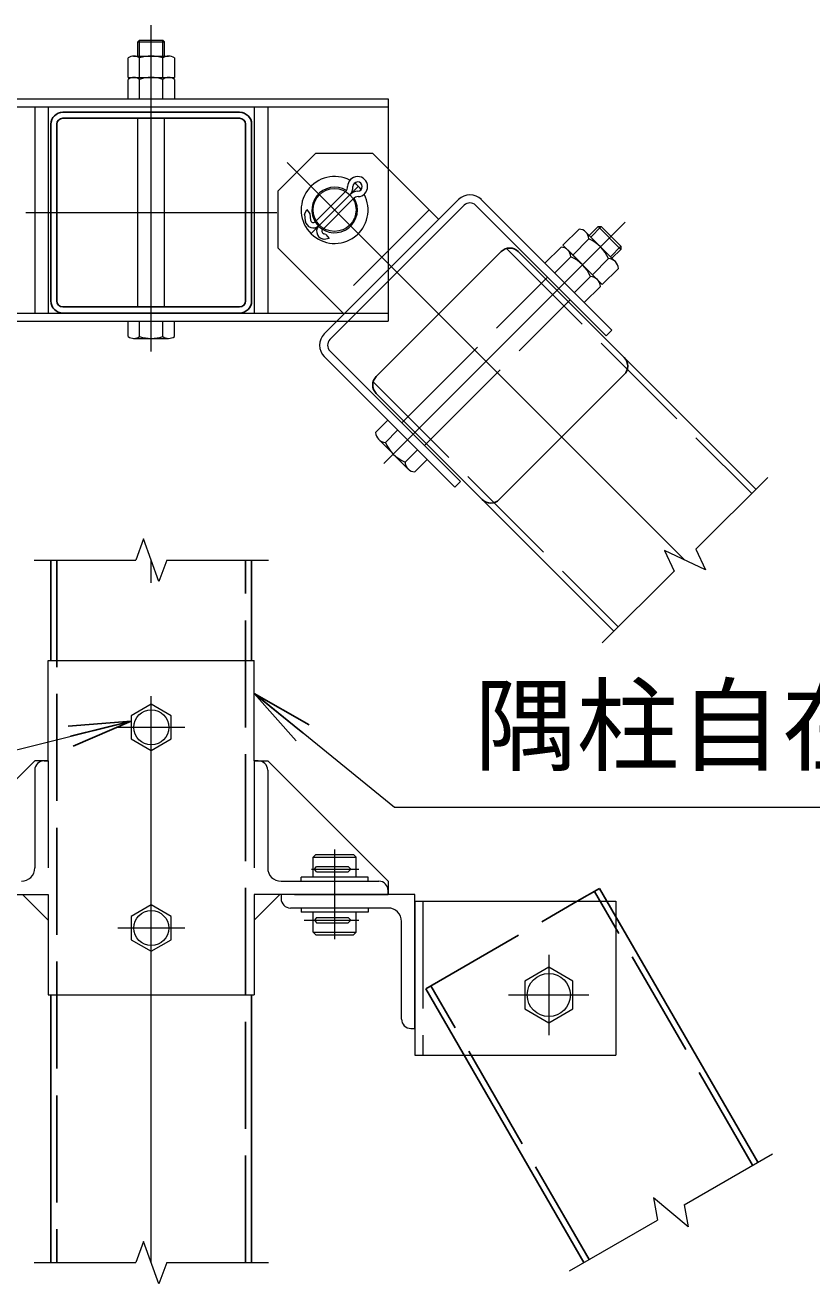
# Model space of a CAD drawing. Units: millimetres, scale not verified. Extents: x -14700 to 14700, y -10395 to 10395.
# Drawn here: x -2805 to -1042, y -8164 to -5342 of the extents above; entities that cross this region are included whole.
import ezdxf
from ezdxf.enums import TextEntityAlignment as Align

# ---------------------------------------------------------------- set-up
doc = ezdxf.new("R2010")
doc.units = ezdxf.units.MM
doc.header["$LTSCALE"] = 40
doc.linetypes.add('DASHED', pattern=[7.5, 6, -1.5])
doc.linetypes.add('USER1', pattern=[50.8, 31.75, -6.35, 6.35, -6.35])
for name, color, linetype, lineweight in [('0-1_D-STR1', 1, 'Continuous', 25), ('0-2_D-BMK', 2, 'USER1', 13), ('0-3_D-STR3', 3, 'Continuous', 13), ('0-5_D-STR-DIM', 7, 'Continuous', 13), ('0-8_D-STR-TXT', 7, 'Continuous', 13)]:
    doc.layers.add(name, color=color, linetype=linetype, lineweight=lineweight)
doc.layers.add('0-6_0', color=7, linetype='Continuous')
doc.styles.add('ＭＳ ゴシック', font='')
doc.styles.get('ＭＳ ゴシック').set_extended_font_data('MS Gothic')

# ---------------------------------------------------------------- blocks, each defined once
blk = doc.blocks.new('_Open')
at = {"layer": '0-6_0'}
blk.add_line((-40, 6.67), (0, 0), dxfattribs=at)
blk.add_lwpolyline([(-40, -6.67), (0, 0), (-40, 0)], dxfattribs=at)

msp = doc.modelspace()

# ---------------------------------------------------------------- linework, layer by layer
at = {"layer": '0-1_D-STR1'}
for p, q in [((-2324.45, -5537.03), (-2720.45, -5537.03)), ((-2324.45, -5550.53), (-2720.45, -5550.53)), ((-2747.45, -5564.03), (-2747.45, -5960.03)), ((-2733.95, -5564.03), (-2733.95, -5960.03)), ((-2310.95, -5960.03), (-2310.95, -5564.03)), ((-2297.45, -5960.03), (-2297.45, -5564.03)), ((-1738.1, -5849.37), (-2018.11, -6129.38)), ((-1462.33, -6086.96), (-1699.92, -5849.37)), ((-1699.92, -5849.37), (-1167.18, -6382.1)), ((-2720.45, -5973.53), (-2324.45, -5973.53)), ((-2720.45, -5987.03), (-2324.45, -5987.03)), ((-1742.34, -6405.16), (-1462.33, -6125.14)), ((-2018.11, -6167.57), (-1780.53, -6405.16)), ((-2018.11, -6167.57), (-1485.38, -6700.3)), ((-2747.45, -6541.09), (-2747.45, -6766.09)), ((-2297.45, -6766.09), (-2297.45, -6541.09)), ((-1567.72, -7306.09), (-1517.45, -7277.06)), ((-1162.94, -7891.09), (-1517.45, -7277.06)), ((-1552.65, -8116.09), (-1907.16, -7502.06)), ((-2747.45, -7516.09), (-2747.45, -8116.09)), ((-2297.45, -7516.09), (-2297.45, -8116.09))]:
    msp.add_line(p, q, dxfattribs=at)
at = {"layer": '0-1_D-STR1', "linetype": 'DASHED'}
for p, q in [((-1726, -5842.38), (-1176.73, -6391.65)), ((-2025.1, -6141.49), (-1475.83, -6690.76)), ((-2733.95, -6541.09), (-2733.95, -8116.09)), ((-2310.95, -8116.09), (-2310.95, -6541.09)), ((-1907.16, -7502.06), (-1567.72, -7306.09)), ((-1174.63, -7897.84), (-1529.14, -7283.81)), ((-1540.96, -8109.34), (-1895.47, -7495.31))]:
    msp.add_line(p, q, dxfattribs=at)
at = {"layer": '0-1_D-STR1'}
for centre, radius, start, end in [((-2720.45, -5564.03), 27, 90, 180), ((-2720.45, -5564.03), 13.5, 90, 180), ((-2324.45, -5564.03), 27, 0, 90), ((-2324.45, -5564.03), 13.5, 0, 90), ((-1719.01, -5868.46), 27, 45, 135), ((-2720.45, -5960.03), 27, 180, 270), ((-2720.45, -5960.03), 13.5, 180, 270), ((-2324.45, -5960.03), 13.5, 270, 0), ((-2324.45, -5960.03), 27, 270, 0), ((-1481.42, -6106.05), 27, 315, 45), ((-1999.02, -6148.48), 27, 135, 225), ((-1761.43, -6386.06), 27, 225, 315)]:
    msp.add_arc(centre, radius, start, end, dxfattribs=at)
at = {"layer": '0-2_D-BMK'}
for p, q in [((-2522.45, -6073.2), (-2522.45, -5341.71)), ((-2217.52, -5649.97), (-1326.28, -6541.2)), ((-2059.4, -5703.98), (-2163.5, -5808.08)), ((-2059.49, -5704.07), (-2163.41, -5807.99)), ((-2803.7, -5762.03), (-2241.2, -5762.03)), ((-2000.8, -6324.2), (-1459.98, -5783.38)), ((-2522.45, -8116.09), (-2522.45, -6541.09)), ((-2447.45, -6916.09), (-2597.45, -6916.09)), ((-2111.45, -7189.86), (-2111.45, -7391.24)), ((-2163.25, -7234.09), (-2057.39, -7234.09)), ((-2179.99, -7348.09), (-2057.39, -7348.09)), ((-2447.45, -7366.09), (-2597.45, -7366.09)), ((-1631.45, -7426.09), (-1631.45, -7606.09)), ((-1721.45, -7516.09), (-1541.45, -7516.09))]:
    msp.add_line(p, q, dxfattribs=at)
at = {"layer": '0-3_D-STR3'}
for p, q in [((-2552.45, -5379.09), (-2548.39, -5375.03)), ((-2552.45, -5411.03), (-2552.45, -5379.09)), ((-2552.45, -5379.09), (-2492.45, -5379.09)), ((-2548.39, -5375.03), (-2496.51, -5375.03)), ((-2548.39, -5411.03), (-2548.39, -5375.03)), ((-2496.51, -5411.03), (-2496.51, -5375.03)), ((-2492.45, -5379.09), (-2496.51, -5375.03)), ((-2492.45, -5411.03), (-2492.45, -5379.09)), ((-2574.35, -5459.03), (-2574.35, -5415.23)), ((-2562.14, -5411.03), (-2483.51, -5411.03)), ((-2548.4, -5459.03), (-2548.4, -5415.23)), ((-2496.5, -5459.03), (-2496.5, -5415.23)), ((-2470.55, -5415.23), (-2470.55, -5459.03)), ((-2574.35, -5459.03), (-2470.55, -5459.03)), ((-2574.35, -5507.03), (-2574.35, -5463.23)), ((-2562.14, -5459.03), (-2483.51, -5459.03)), ((-2548.4, -5507.03), (-2548.4, -5463.23)), ((-2496.5, -5507.03), (-2496.5, -5463.23)), ((-2470.55, -5463.23), (-2470.55, -5507.03)), ((-3053.45, -5507.03), (-1991.45, -5507.03)), ((-3053.45, -5525.03), (-1991.45, -5525.03)), ((-2783.45, -5525.03), (-2783.45, -5987.03)), ((-2753.45, -5525.03), (-2753.45, -5987.03)), ((-2574.35, -5507.03), (-2470.55, -5507.03)), ((-2291.45, -5525.03), (-2291.45, -5987.03)), ((-2261.45, -5525.03), (-2261.45, -5987.03)), ((-1991.45, -5507.03), (-1991.45, -6005.03)), ((-2552.45, -5973.53), (-2552.45, -5550.53)), ((-2492.45, -5973.53), (-2492.45, -5550.53)), ((-1833.56, -5732.7), (-2134.79, -6033.92)), ((-1820.83, -5745.43), (-2122.06, -6046.65)), ((-1920.53, -5734.82), (-1878.11, -5777.25)), ((-1795.37, -5745.43), (-1502.63, -6038.17)), ((-1782.65, -5732.7), (-1489.9, -6025.44)), ((-2178.81, -5766), (-2177.1, -5780.47)), ((-2166.9, -5764.59), (-2165.19, -5779.06)), ((-2131.29, -5810.85), (-2135.72, -5809.41)), ((-1599.79, -5834.95), (-1563.73, -5798.88)), ((-1548.65, -5805.47), (-1480.39, -5873.73)), ((-1540.82, -5813.31), (-1520.93, -5793.42)), ((-1537.37, -5816.75), (-1514.04, -5793.42)), ((-1520.93, -5793.42), (-1470.01, -5844.33)), ((-1520.93, -5793.42), (-1514.04, -5793.42)), ((-1514.04, -5793.42), (-1470.01, -5837.44)), ((-2134.97, -5822.27), (-2139.41, -5820.83)), ((-1640.09, -5875.25), (-1604.03, -5839.19)), ((-1599.79, -5834.95), (-1511.54, -5923.19)), ((-1577.73, -5857.01), (-1541.66, -5820.94)), ((-1493.35, -5860.77), (-1470.01, -5837.44)), ((-1470.01, -5837.44), (-1470.01, -5844.33)), ((-1618.03, -5897.31), (-1581.97, -5861.25)), ((-1588.96, -5845.78), (-1520.7, -5914.04)), ((-1533.6, -5901.13), (-1497.54, -5865.07)), ((-1489.9, -5864.22), (-1470.01, -5844.33)), ((-1640.09, -5875.25), (-1551.85, -5963.5)), ((-1475.48, -5887.13), (-1511.54, -5923.19)), ((-1573.91, -5941.44), (-1537.85, -5905.37)), ((-2132.66, -5946.95), (-2090.24, -5989.38)), ((-1515.78, -5927.43), (-1551.85, -5963.5)), ((-3053.45, -5987.03), (-1991.45, -5987.03)), ((-3053.45, -6005.03), (-1991.45, -6005.03)), ((-2574.35, -6005.03), (-2470.55, -6005.03)), ((-2574.35, -6039.83), (-2574.35, -6005.03)), ((-2548.4, -6039.83), (-2548.4, -6005.03)), ((-2496.5, -6039.83), (-2496.5, -6005.03)), ((-2470.55, -6039.83), (-2470.55, -6005.03)), ((-1489.9, -6025.44), (-1502.63, -6038.17)), ((-2562.14, -6044.03), (-2483.51, -6044.03)), ((-2134.79, -6084.84), (-1842.04, -6377.58)), ((-2122.06, -6072.11), (-1829.32, -6364.85)), ((-2019.81, -6254.97), (-1992.23, -6227.39)), ((-1992.23, -6227.39), (-1903.99, -6315.64)), ((-1997.75, -6277.03), (-1970.17, -6249.45)), ((-2013.22, -6270.04), (-1944.96, -6338.3)), ((-1953.62, -6321.15), (-1926.05, -6293.57)), ((-1931.56, -6343.21), (-1903.99, -6315.64)), ((-1829.32, -6364.85), (-1842.04, -6377.58)), ((-2753.45, -6991.09), (-2753.45, -6766.09)), ((-2753.45, -6766.09), (-2291.45, -6766.09)), ((-2291.45, -6991.09), (-2291.45, -6766.09)), ((-3053.45, -7261.09), (-2783.45, -6991.09)), ((-2753.45, -6991.09), (-2783.45, -6991.09)), ((-2762.45, -6991.09), (-2753.45, -6991.09)), ((-2291.45, -6991.09), (-2261.45, -6991.09)), ((-2282.45, -6991.09), (-2291.45, -6991.09)), ((-1991.45, -7261.09), (-2261.45, -6991.09)), ((-2069.45, -7201.09), (-2063.45, -7207.09)), ((-2186.45, -7261.09), (-2186.45, -7252.09)), ((-2036.45, -7261.09), (-2036.45, -7252.09)), ((-1991.45, -7261.09), (-1991.45, -7291.09)), ((-2753.45, -7348.48), (-2810.84, -7291.09)), ((-2291.45, -7348.48), (-2234.06, -7291.09)), ((-2201.45, -7291.09), (-1991.45, -7291.09)), ((-1991.45, -7291.09), (-1991.45, -7282.09)), ((-1931.45, -7306.09), (-1481.45, -7306.09)), ((-1481.45, -7306.09), (-1481.45, -7651.09)), ((-1991.45, -7321.09), (-2210.45, -7321.09)), ((-2186.45, -7321.09), (-2186.45, -7330.09)), ((-2036.45, -7330.09), (-2186.45, -7330.09)), ((-2159.45, -7375.09), (-2159.45, -7330.09)), ((-2063.45, -7375.09), (-2063.45, -7330.09)), ((-2036.45, -7321.09), (-2036.45, -7330.09)), ((-2291.45, -7348.48), (-2291.45, -7516.09)), ((-2152.04, -7342.09), (-2081.25, -7342.09)), ((-2152.04, -7354.09), (-2081.25, -7354.09)), ((-1961.45, -7570.09), (-1961.45, -7351.09)), ((-2753.45, -7381.09), (-2753.45, -7516.09)), ((-2153.45, -7381.09), (-2159.45, -7375.09)), ((-2159.45, -7375.09), (-2063.45, -7375.09)), ((-2153.45, -7381.09), (-2069.45, -7381.09)), ((-2069.45, -7381.09), (-2063.45, -7375.09)), ((-2753.45, -7516.09), (-2291.45, -7516.09))]:
    msp.add_line(p, q, dxfattribs=at)
at = {"layer": '0-3_D-STR3', "linetype": 'DASHED'}
for p, q in [((-2153.88, -5628.75), (-2026.6, -5628.75)), ((-2026.6, -5628.75), (-1920.53, -5734.82)), ((-2086.79, -5714.4), (-2154.99, -5782.6)), ((-2069.02, -5730.58), (-2138.02, -5799.57)), ((-1899.32, -5756.03), (-2111.45, -5968.16)), ((-2238.73, -5840.88), (-2132.66, -5946.95)), ((-1960.84, -6233.33), (-1634.15, -5906.65)), ((-1909.93, -6284.24), (-1583.24, -5957.56)), ((-2753.45, -6991.09), (-2753.45, -7381.09)), ((-2291.45, -6991.09), (-2291.45, -7348.48)), ((-2783.45, -7012.09), (-2783.45, -7231.09)), ((-2261.45, -7012.09), (-2261.45, -7231.09)), ((-2159.45, -7207.09), (-2153.45, -7201.09)), ((-2159.45, -7207.09), (-2063.45, -7207.09)), ((-2159.45, -7252.09), (-2159.45, -7207.09)), ((-2153.45, -7201.09), (-2069.45, -7201.09)), ((-2063.45, -7252.09), (-2063.45, -7207.09)), ((-2036.45, -7252.09), (-2186.45, -7252.09)), ((-2156.33, -7234.09), (-2152.04, -7228.09)), ((-2152.04, -7240.09), (-2156.33, -7234.09)), ((-2152.04, -7228.09), (-2081.25, -7228.09)), ((-2152.04, -7240.09), (-2081.25, -7240.09)), ((-2231.45, -7261.09), (-2012.45, -7261.09)), ((-2843.45, -7291.09), (-2753.45, -7291.09)), ((-2201.45, -7291.09), (-2291.45, -7291.09)), ((-1913.45, -7306.09), (-1913.45, -7651.09))]:
    msp.add_line(p, q, dxfattribs=at)
for points in [[(-2153.88, -5628.75), (-2238.73, -5713.61), (-2238.73, -5840.88)], [(-2081.25, -7240.09), (-2074.9, -7234.09), (-2081.25, -7228.09)]]:
    msp.add_lwpolyline(points, dxfattribs=at)
at = {"layer": '0-3_D-STR3'}
for points in [[(-2178.81, -5766), (-2174.05, -5755.17), (-2166.9, -5764.59)], [(-2131.29, -5810.85), (-2123.42, -5819.69), (-2134.97, -5822.27)], [(-1940.45, -7591.09), (-1931.45, -7591.09), (-1931.45, -7291.09), (-2231.45, -7291.09), (-2231.45, -7300.09)], [(-1931.45, -7306.09), (-1931.45, -7651.09), (-1481.45, -7651.09)], [(-2152.04, -7342.09), (-2156.33, -7348.09), (-2152.04, -7354.09)], [(-2081.25, -7342.09), (-2074.9, -7348.09), (-2081.25, -7354.09)]]:
    msp.add_lwpolyline(points, dxfattribs=at)
for points in [[(-2477.5, -6890.14), (-2522.45, -6864.19), (-2567.4, -6890.14), (-2567.4, -6942.04), (-2522.45, -6967.99), (-2477.5, -6942.04)], [(-2477.5, -7340.14), (-2522.45, -7314.19), (-2567.4, -7340.14), (-2567.4, -7392.04), (-2522.45, -7417.99), (-2477.5, -7392.04)], [(-1685.49, -7547.29), (-1631.45, -7578.49), (-1577.41, -7547.29), (-1577.41, -7484.89), (-1631.45, -7453.69), (-1685.49, -7484.89)]]:
    msp.add_lwpolyline(points, close=True, dxfattribs=at)
for centre, radius in [((-2111.45, -5756.03), 48), ((-2522.45, -6916.09), 39.31), ((-2522.45, -7366.09), 39.31), ((-1631.45, -7516.09), 48.27)]:
    msp.add_circle(centre, radius, dxfattribs=at)
for centre, radius, start, end in [((-2561.38, -5433.1), 22.09, 54.01973, 125.98027), ((-2522.45, -5493.3), 82.27, 71.61284, 108.38716), ((-2483.53, -5433.17), 22.14, 54.12648, 125.87352), ((-2561.38, -5481.1), 22.09, 54.01973, 125.98027), ((-2522.45, -5541.3), 82.27, 71.61284, 108.38716), ((-2483.53, -5481.17), 22.14, 54.12648, 125.87352), ((-2111.45, -5756.03), 75, 62.81803, 28.0289), ((-2059.9, -5703.71), 22.5, 272.26298, 180.12813), ((-2059.9, -5703.71), 10.5, 272.26298, 180.12813), ((-2111.45, -5756.03), 75, 37.40006, 53.44687), ((-2111.45, -5756.03), 51, 58.87933, 31.29837), ((-2097.4, -5703.8), 15, 315, 0.12813), ((-2058.42, -5741.18), 27, 92.26298, 135), ((-2058.42, -5741.18), 15, 92.26298, 135), ((-1808.1, -5758.15), 36, 45, 135), ((-1808.1, -5758.15), 18, 45, 135), ((-2159.23, -5778.35), 18, 186.73573, 315), ((-2159.23, -5778.35), 6, 186.73573, 315), ((-2133.88, -5803.7), 18, 127.62533, 252.10649), ((-2133.88, -5803.7), 6, 122.20897, 252.10649), ((-1564.91, -5822.13), 23.27, 2.91412, 87.08588), ((-1605.21, -5862.43), 23.27, 2.91412, 87.08588), ((-1574.84, -5898.25), 84.12, 23.22895, 66.77105), ((-1615.15, -5938.55), 84.12, 23.22895, 66.77105), ((-1498.31, -5887.9), 22.85, 1.94085, 88.05915), ((-1538.62, -5928.21), 22.85, 1.94085, 88.05915), ((-2109.33, -6059.38), 36, 135, 225), ((-2561.38, -6021.96), 22.09, 234.01973, 305.98027), ((-2522.45, -5961.76), 82.27, 251.61284, 288.38716), ((-2483.53, -6021.89), 22.14, 234.12648, 305.87352), ((-2109.33, -6059.38), 18, 135, 225), ((-1996.57, -6253.78), 23.27, 182.91412, 267.08588), ((-1920.45, -6243.85), 84.12, 203.22895, 246.77105), ((-1930.79, -6320.38), 22.85, 181.94085, 268.05915), ((-2762.45, -7012.09), 21, 90, 180), ((-2282.45, -7012.09), 21, 0, 90), ((-2813.45, -7231.09), 30, 270, 0), ((-2231.45, -7231.09), 30, 180, 270), ((-2012.45, -7282.09), 21, 360, 90), ((-2210.45, -7300.09), 21, 180, 270), ((-1991.45, -7351.09), 30, 0, 90), ((-1940.45, -7570.09), 21, 180, 270)]:
    msp.add_arc(centre, radius, start, end, dxfattribs=at)
at = {"layer": '0-3_D-STR3', "linetype": 'DASHED'}
msp.add_arc((-2097.4, -5703.8), 27, 315, 0.12813, dxfattribs=at)
at = {"layer": '0-5_D-STR-DIM'}
for p, q in [((-1301.79, -6516.72), (-1140.66, -6355.59)), ((-2539.77, -6493.51), (-2557.08, -6541.09)), ((-2505.14, -6588.66), (-2539.77, -6493.51)), ((-1301.79, -6516.72), (-1280.4, -6562.6)), ((-2784.95, -6541.09), (-2557.08, -6541.09)), ((-2487.82, -6541.09), (-2505.14, -6588.66)), ((-2487.82, -6541.09), (-2259.95, -6541.09)), ((-1372.16, -6519.81), (-1350.77, -6565.69)), ((-1280.4, -6562.6), (-1372.16, -6519.81)), ((-1511.9, -6726.82), (-1350.77, -6565.69)), ((-1327.8, -7986.27), (-1130.46, -7872.34)), ((-1396.58, -7971.05), (-1387.79, -8020.9)), ((-1319.01, -8036.13), (-1396.58, -7971.05)), ((-1327.8, -7986.27), (-1319.01, -8036.13)), ((-1585.13, -8134.84), (-1387.79, -8020.9)), ((-2539.77, -8068.51), (-2557.08, -8116.09)), ((-2505.14, -8163.66), (-2539.77, -8068.51)), ((-2784.95, -8116.09), (-2557.08, -8116.09)), ((-2487.82, -8116.09), (-2505.14, -8163.66)), ((-2487.82, -8116.09), (-2259.95, -8116.09))]:
    msp.add_line(p, q, dxfattribs=at)
at = {"layer": '0-8_D-STR-TXT'}
for points in [[(-447.5, -7095.92), (-1976.88, -7095.92), (-2289.9, -6841.22)], [(-4114.45, -6986.57), (-2906.65, -6986.57), (-2569.34, -6902.59)]]:
    msp.add_lwpolyline(points, dxfattribs=at)

# ---------------------------------------------------------------- block references
at = {"layer": '0-8_D-STR-TXT', "xscale": 3.5, "yscale": 3.5}
for p, rotation in [((-2291.45, -6839.96), 140.86543), ((-2567.4, -6902.1), 13.98133)]:
    msp.add_blockref('_Open', p, dxfattribs=dict(at, rotation=rotation))

# ---------------------------------------------------------------- texts
at = {"layer": '0-8_D-STR-TXT', "style": 'ＭＳ ゴシック'}
msp.add_text('隅柱自在金具', height=168.3, dxfattribs=at).set_placement((-1798.65, -7046.1), align=Align.BOTTOM_LEFT)

doc.saveas('drawing.dxf')
